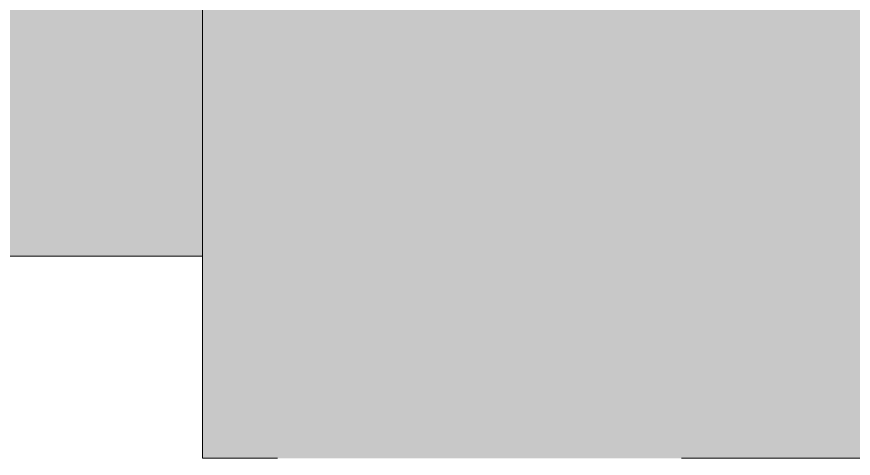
# Model space of a CAD drawing. Header units: metres. Extents: x 3856 to 4207, y -1118 to -691.
# Drawn here: x 3971.058 to 3973.542, y -968.827 to -967.517 of the extents above; entities that cross this region are included whole.
import ezdxf

# ---------------------------------------------------------------- set-up
doc = ezdxf.new("R2010")
doc.units = ezdxf.units.M
doc.layers.add('Floors', color=7, linetype='Continuous', lineweight=9)
doc.layers.add('Surface Pattern', color=7, linetype='Continuous', lineweight=9)

msp = doc.modelspace()

# ---------------------------------------------------------------- hatches: boundary and pattern name
at = {"layer": 'Surface Pattern', "true_color": 0xcdcdcd}
for points in [[(3973.0322, -968.8273), (3977.1098, -968.8273), (3977.1098, -967.2388), (3975.8544, -967.2388), (3975.7529, -967.2799), (3975.6568, -967.3404), (3975.4129, -967.3747), (3975.1917, -967.4764), (3975.1264, -967.2273), (3974.9002, -967.2388), (3974.9709, -967.4133), (3974.9311, -967.4659), (3974.7496, -967.515), (3974.5089, -967.4782), (3974.3805, -967.4022), (3974.2905, -967.4854), (3974.0761, -967.5074), (3973.8987, -967.4934), (3973.7536, -967.4668), (3973.7208, -967.4009), (3973.6155, -967.3216), (3973.3845, -967.3541), (3973.1373, -967.2712), (3973.1286, -967.2388), (3971.6098, -967.2388), (3971.6098, -968.8273), (3971.8318, -968.8273)], [(3971.6098, -968.2273), (3971.6098, -967.2388), (3964.8544, -967.2388), (3964.7529, -967.2799), (3964.667, -967.339), (3964.3968, -967.3821), (3964.1917, -967.4764), (3964.1289, -967.2388), (3963.9002, -967.2388), (3963.9709, -967.4133), (3963.9311, -967.4659), (3963.7496, -967.515), (3963.5089, -967.4782), (3963.3805, -967.4022), (3963.2905, -967.4854), (3963.0761, -967.5074), (3962.8987, -967.4934), (3962.7536, -967.4668), (3962.7208, -967.4009), (3962.6145, -967.3217), (3962.3845, -967.3541), (3962.1373, -967.2712), (3962.1286, -967.2388), (3955.1098, -967.2388), (3955.1098, -968.2273), (3971.1568, -968.2273)]]:
    msp.add_hatch(color=254, dxfattribs=at).paths.add_polyline_path(points)

# ---------------------------------------------------------------- linework, layer by layer
at = {"layer": 'Floors'}
for p, q in [((3971.6098, -968.8273), (3971.6098, -967.2388)), ((3955.1098, -968.2273), (3971.6098, -968.2273)), ((3971.6098, -968.8273), (3971.8318, -968.8273)), ((3973.0322, -968.8273), (3975.6814, -968.8273))]:
    msp.add_line(p, q, dxfattribs=at)

doc.saveas('drawing.dxf')
